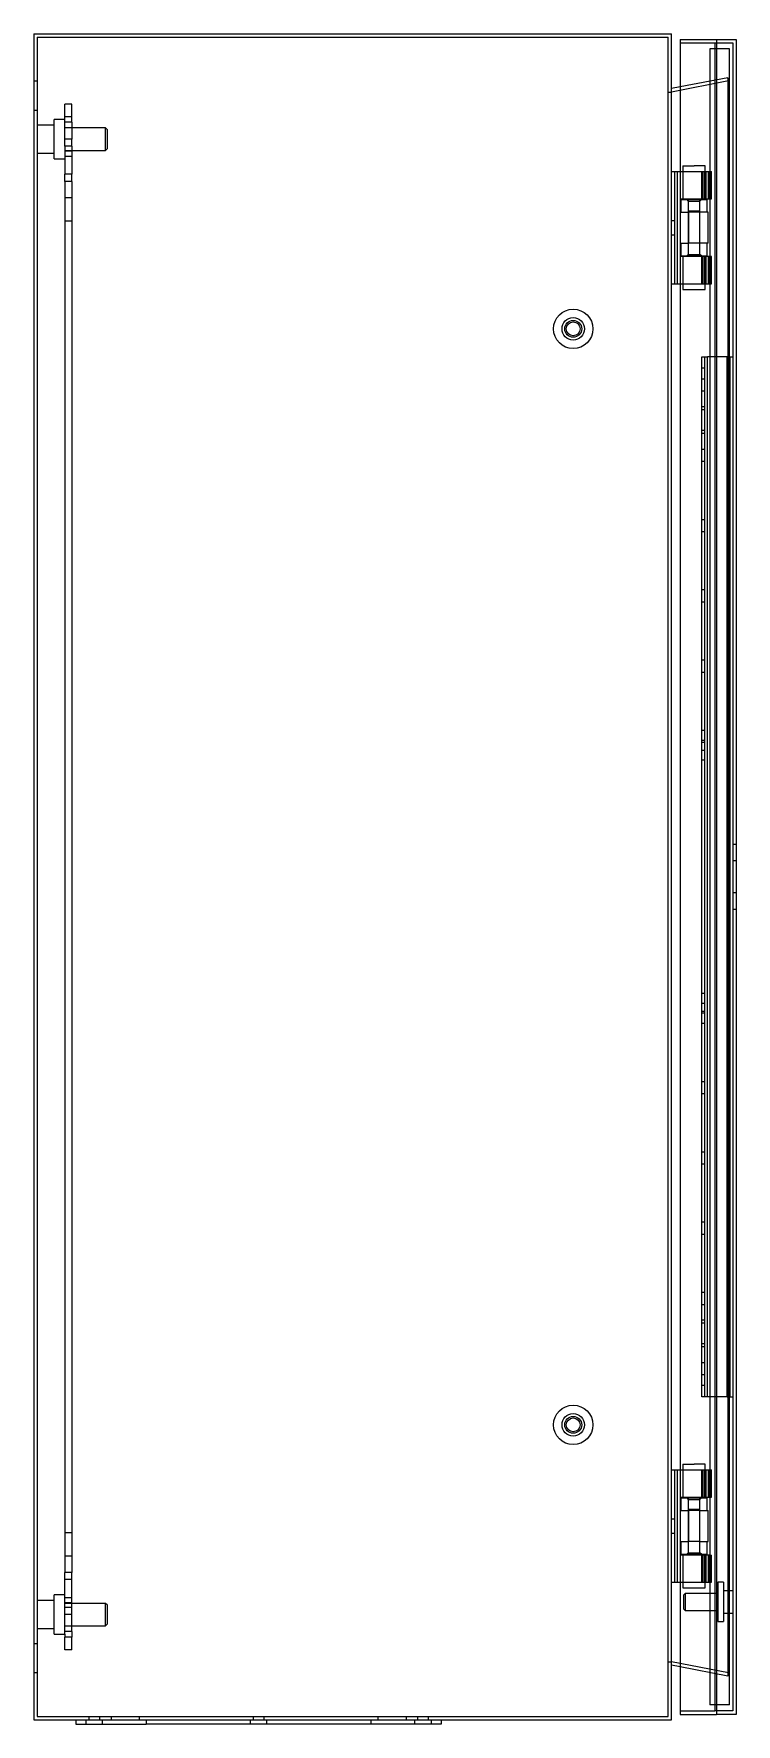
# Model space of a CAD drawing. Extents: x 0 to 250, y -602 to 0.
import ezdxf

# ---------------------------------------------------------------- set-up
doc = ezdxf.new("R2010")
doc.units = 0
doc.layers.add('HIDDEN', color=7, linetype='CONTINUOUS')
doc.layers.add('THICK', color=7, linetype='CONTINUOUS')

msp = doc.modelspace()

# ---------------------------------------------------------------- linework, layer by layer
at = {"layer": 'HIDDEN'}
for p, q in [((1.2, -1.2), (225.8, -1.2)), ((1.2, -1.2), (1.2, -598.8)), ((225.8, -598.8), (225.8, -1.2)), ((230, -3.2), (242.38, -3.2)), ((247.6, -5.4), (240.6, -5.4)), ((240.6, -5.4), (240.6, -16.86)), ((242.38, -3.2), (242.38, -596.8)), ((242.38, -3.2), (248.8, -3.2)), ((247.6, -115), (247.6, -5.4)), ((248.8, -3.2), (248.8, -596.8)), ((1.2, -16.85), (0, -16.85)), ((247.23, -16.79), (227, -20.72)), ((247, -15.61), (230, -18.92)), ((240.6, -16.86), (240.6, -115)), ((247, -15.61), (247, -584.39)), ((247.23, -16.79), (247, -15.61)), ((247.23, -16.79), (247.23, -583.21)), ((225.8, -20.72), (227, -20.72)), ((0, -27.15), (1.2, -27.15)), ((13.5, -25), (11, -25)), ((11, -29.5), (11, -25)), ((13.5, -29.5), (11, -29.5)), ((11, -30.5), (11, -29.5)), ((13.5, -29.5), (13.5, -25)), ((13.5, -31.5), (13.5, -29.5)), ((7.2, -32.5), (1.2, -32.5)), ((11, -30.5), (7.2, -30.5)), ((7.2, -37.5), (7.2, -30.5)), ((11, -40), (11, -30.5)), ((13.5, -31.5), (11, -31.5)), ((25.52, -33.5), (11, -33.5)), ((13.5, -31.5), (13.5, -33.5)), ((13.5, -33.5), (13.5, -37.5)), ((26.2, -34.18), (25.52, -33.5)), ((25.52, -37.5), (25.52, -33.5)), ((26.2, -37.5), (26.2, -34.18)), ((7.2, -44.5), (7.2, -37.5)), ((13.5, -37.5), (11, -37.5)), ((13.5, -40), (11, -40)), ((11, -40), (11, -50)), ((11, -41.5), (13.5, -41.5)), ((13.5, -41.74), (11, -41.74)), ((13.5, -40), (13.5, -37.5)), ((13.5, -40), (13.5, -50)), ((13.5, -41.5), (25.52, -41.5)), ((25.52, -41.5), (25.52, -37.5)), ((25.52, -41.5), (26.2, -40.82)), ((26.2, -40.82), (26.2, -37.5)), ((1.2, -42.5), (7.2, -42.5)), ((7.2, -44.5), (11, -44.5)), ((11, -43.5), (13.5, -43.5)), ((231, -47), (231, -49)), ((231, -47), (235, -47)), ((239, -47), (235, -47)), ((239, -49), (239, -47)), ((13.5, -50), (11, -50)), ((11, -52.5), (11, -50)), ((11, -52.5), (11, -547.5)), ((13.5, -52.5), (11, -52.5)), ((13.5, -52.5), (13.5, -50)), ((13.5, -52.5), (13.5, -547.5)), ((227, -49), (229, -49)), ((228, -49), (228, -89)), ((229, -49), (229, -89)), ((229, -49), (230, -49)), ((230, -49), (239.19, -49)), ((231, -49), (231, -58.7)), ((237.6, -49), (237.6, -58.7)), ((237.84, -49), (237.84, -58.7)), ((238, -58.7), (238, -49)), ((238.46, -49), (238.46, -58.7)), ((238.78, -49), (238.78, -58.7)), ((239.19, -49), (240.6, -49)), ((239.19, -49), (239.19, -58.7)), ((240.14, -49), (240.14, -58.7)), ((240.19, -58.7), (240.19, -49)), ((240.6, -49), (241.19, -49)), ((241.08, -49), (241.08, -58.7)), ((241.19, -58.7), (241.19, -49)), ((13.5, -58.4), (11, -58.4)), ((230.19, -63.5), (230.19, -58.7)), ((230.19, -58.7), (239.19, -58.7)), ((230.35, -59), (230.35, -63.5)), ((230.35, -59), (239.65, -59)), ((232.4, -59), (232.9, -59.5)), ((232.9, -58.7), (232.9, -59)), ((232.9, -59), (232.9, -59.5)), ((232.9, -59.5), (237.1, -59.5)), ((232.9, -59.5), (232.9, -78.5)), ((237.1, -59), (237.1, -58.7)), ((237.1, -59.5), (237.1, -59)), ((237.1, -59.5), (237.6, -59)), ((237.1, -78.5), (237.1, -59.5)), ((239.19, -58.7), (240.6, -58.7)), ((239.65, -63.5), (239.65, -59)), ((240.6, -58.7), (241.19, -58.7)), ((230, -63.5), (233, -63.5)), ((230.19, -74.5), (230.19, -63.5)), ((233, -63.1), (233, -74.5)), ((237, -63.1), (233, -63.1)), ((237, -63.5), (233, -63.5)), ((237, -74.5), (237, -63.1)), ((240, -63.5), (237, -63.5)), ((240, -74.5), (240, -63.5)), ((11, -66.6), (13.5, -66.6)), ((228, -66.5), (227, -66.5)), ((227, -71.5), (228, -71.5)), ((230, -74.5), (233, -74.5)), ((230.19, -79.3), (230.19, -74.5)), ((230.35, -74.5), (230.35, -79)), ((237, -74.5), (233, -74.5)), ((240, -74.5), (237, -74.5)), ((239.65, -79), (239.65, -74.5)), ((239.19, -79.3), (230.19, -79.3)), ((230.35, -79), (239.65, -79)), ((231, -79.3), (231, -89)), ((232.9, -78.5), (232.4, -79)), ((232.9, -78.5), (232.9, -79)), ((232.9, -78.5), (237.1, -78.5)), ((232.9, -79), (232.9, -79.3)), ((237.1, -79), (237.1, -78.5)), ((237.6, -79), (237.1, -78.5)), ((237.1, -79.3), (237.1, -79)), ((237.6, -79.3), (237.6, -89)), ((237.84, -79.3), (237.84, -89)), ((238, -89), (238, -79.3)), ((238.46, -79.3), (238.46, -89)), ((238.78, -79.3), (238.78, -89)), ((240.6, -79.3), (239.19, -79.3)), ((239.19, -79.3), (239.19, -89)), ((240.14, -79.3), (240.14, -89)), ((240.19, -89), (240.19, -79.3)), ((241.19, -79.3), (240.6, -79.3)), ((241.08, -79.3), (241.08, -89)), ((241.19, -89), (241.19, -79.3)), ((227, -89), (229, -89)), ((229, -89), (230, -89)), ((230, -89), (239.19, -89)), ((231, -89), (231, -91)), ((239, -91), (239, -89)), ((239.19, -89), (240.6, -89)), ((240.6, -89), (241.19, -89)), ((231, -91), (239, -91)), ((237.8, -485), (237.8, -115)), ((237.8, -115), (239.8, -115)), ((238.8, -119), (237.8, -119)), ((238.8, -485), (238.8, -115)), ((239.8, -485), (239.8, -115)), ((246.8, -115), (239.8, -115)), ((240.6, -115), (240.6, -485)), ((246.8, -485), (246.8, -115)), ((246.8, -115), (247.23, -115)), ((247.23, -115), (247.8, -115)), ((247.6, -288.51), (247.6, -115)), ((247.8, -115), (248.8, -115)), ((247.8, -485), (247.8, -115)), ((238.8, -122.9), (237.8, -122.9)), ((237.8, -127.1), (238.8, -127.1)), ((238.8, -132.76), (237.8, -132.76)), ((238.8, -133.8), (237.8, -133.8)), ((238.8, -141.2), (237.8, -141.2)), ((238.8, -142.24), (237.8, -142.24)), ((238.8, -147.9), (237.8, -147.9)), ((237.8, -152.1), (238.8, -152.1)), ((238.8, -172.9), (237.8, -172.9)), ((237.8, -177.1), (238.8, -177.1)), ((238.8, -197.9), (237.8, -197.9)), ((237.8, -202.1), (238.8, -202.1)), ((238.8, -222.9), (237.8, -222.9)), ((237.8, -227.1), (238.8, -227.1)), ((238.8, -247.9), (237.8, -247.9)), ((238.8, -251.5), (237.8, -251.5)), ((237.8, -252.1), (238.8, -252.1)), ((238.8, -255), (237.8, -255)), ((238.8, -258.5), (237.8, -258.5)), ((247.6, -288.5), (247, -288.5)), ((247, -288.67), (247.24, -288.6)), ((247.24, -288.6), (247.32, -288.58)), ((247.32, -288.58), (247.59, -288.5)), ((247.59, -288.5), (247.6, -288.5)), ((250, -288.5), (248.8, -288.5)), ((250, -294.32), (248.8, -294.32)), ((250, -305.68), (248.8, -305.68)), ((250, -305.68), (248.8, -305.68)), ((247.24, -311.39), (247, -311.33)), ((247, -311.5), (247.6, -311.5)), ((247.3, -311.41), (247.24, -311.39)), ((247.58, -311.5), (247.3, -311.41)), ((247.6, -311.5), (247.58, -311.5)), ((247.6, -485), (247.6, -311.49)), ((248.8, -311.5), (250, -311.5)), ((238.8, -341.5), (237.8, -341.5)), ((238.8, -345), (237.8, -345)), ((238.8, -347.9), (237.8, -347.9)), ((238.8, -348.5), (237.8, -348.5)), ((237.8, -352.1), (238.8, -352.1)), ((238.8, -372.9), (237.8, -372.9)), ((237.8, -377.1), (238.8, -377.1)), ((238.8, -397.9), (237.8, -397.9)), ((237.8, -402.1), (238.8, -402.1)), ((238.8, -422.9), (237.8, -422.9)), ((237.8, -427.1), (238.8, -427.1)), ((238.8, -447.9), (237.8, -447.9)), ((237.8, -452.1), (238.8, -452.1)), ((238.8, -457.76), (237.8, -457.76)), ((238.8, -458.8), (237.8, -458.8)), ((238.8, -466.2), (237.8, -466.2)), ((238.8, -467.24), (237.8, -467.24)), ((238.8, -472.9), (237.8, -472.9)), ((237.8, -477.1), (238.8, -477.1)), ((238.8, -481), (237.8, -481)), ((239.8, -485), (237.8, -485)), ((246.8, -485), (239.8, -485)), ((240.6, -485), (240.6, -583.14)), ((246.8, -485), (247.23, -485)), ((247.23, -485), (247.8, -485)), ((247.6, -594.6), (247.6, -485)), ((247.8, -485), (248.8, -485)), ((227, -511), (229, -511)), ((228, -511), (228, -551)), ((229, -511), (229, -551)), ((229, -511), (230, -511)), ((230, -511), (239.19, -511)), ((231, -509), (231, -511)), ((231, -509), (235, -509)), ((231, -511), (231, -520.7)), ((239, -509), (235, -509)), ((237.6, -511), (237.6, -520.7)), ((237.84, -511), (237.84, -520.7)), ((238, -520.7), (238, -511)), ((238.46, -511), (238.46, -520.7)), ((238.78, -511), (238.78, -520.7)), ((239, -511), (239, -509)), ((239.19, -511), (239.19, -520.7)), ((239.19, -511), (240.6, -511)), ((240.14, -511), (240.14, -520.7)), ((240.19, -520.7), (240.19, -511)), ((240.6, -511), (241.19, -511)), ((241.08, -511), (241.08, -520.7)), ((241.19, -520.7), (241.19, -511)), ((230.19, -520.7), (239.19, -520.7)), ((230.19, -525.5), (230.19, -520.7)), ((230.35, -521), (230.35, -525.5)), ((230.35, -521), (239.65, -521)), ((232.4, -521), (232.9, -521.5)), ((232.9, -520.7), (232.9, -521)), ((232.9, -521), (232.9, -521.5)), ((232.9, -521.5), (237.1, -521.5)), ((232.9, -521.5), (232.9, -540.5)), ((237.1, -521), (237.1, -520.7)), ((237.1, -521.5), (237.1, -521)), ((237.1, -521.5), (237.6, -521)), ((237.1, -540.5), (237.1, -521.5)), ((239.19, -520.7), (240.6, -520.7)), ((239.65, -525.5), (239.65, -521)), ((240.6, -520.7), (241.19, -520.7)), ((228, -528.5), (227, -528.5)), ((230, -525.5), (233, -525.5)), ((230.19, -536.5), (230.19, -525.5)), ((233, -525.1), (233, -536.5)), ((237, -525.1), (233, -525.1)), ((237, -525.5), (233, -525.5)), ((237, -536.5), (237, -525.1)), ((237, -525.5), (240, -525.5)), ((240, -536.5), (240, -525.5)), ((13.5, -533.4), (11, -533.4)), ((227, -533.5), (228, -533.5)), ((230, -536.5), (233, -536.5)), ((230.19, -541.3), (230.19, -536.5)), ((239.19, -541.3), (230.19, -541.3)), ((230.35, -536.5), (230.35, -541)), ((230.35, -541), (239.65, -541)), ((231, -541.3), (231, -551)), ((232.9, -540.5), (232.4, -541)), ((232.9, -540.5), (232.9, -541)), ((232.9, -540.5), (237.1, -540.5)), ((232.9, -541), (232.9, -541.3)), ((237, -536.5), (233, -536.5)), ((237, -536.5), (240, -536.5)), ((237.1, -541), (237.1, -540.5)), ((237.6, -541), (237.1, -540.5)), ((237.1, -541.3), (237.1, -541)), ((237.6, -541.3), (237.6, -551)), ((237.84, -541.3), (237.84, -551)), ((238, -551), (238, -541.3)), ((238.46, -541.3), (238.46, -551)), ((238.78, -541.3), (238.78, -551)), ((239.19, -541.3), (239.19, -551)), ((240.6, -541.3), (239.19, -541.3)), ((239.65, -541), (239.65, -536.5)), ((240.14, -541.3), (240.14, -551)), ((240.19, -551), (240.19, -541.3)), ((240.6, -541.3), (241.19, -541.3)), ((241.08, -541.3), (241.08, -551)), ((241.19, -551), (241.19, -541.3)), ((11, -541.6), (13.5, -541.6)), ((13.5, -547.5), (11, -547.5)), ((11, -550), (11, -547.5)), ((13.5, -550), (11, -550)), ((11, -560), (11, -550)), ((13.5, -550), (13.5, -547.5)), ((13.5, -560), (13.5, -550)), ((227, -551), (229, -551)), ((229, -551), (230, -551)), ((230, -551), (239.19, -551)), ((231, -551), (231, -553)), ((231, -553), (239, -553)), ((239, -553), (239, -551)), ((239.19, -551), (240.6, -551)), ((240.6, -551), (241.19, -551)), ((243.5, -551), (243.5, -565)), ((245.5, -551), (243.5, -551)), ((245.5, -551), (245.5, -565)), ((7.2, -557.5), (1.2, -557.5)), ((11, -555.5), (7.2, -555.5)), ((7.2, -562.5), (7.2, -555.5)), ((13.5, -556.5), (11, -556.5)), ((13.5, -558.26), (11, -558.26)), ((13.5, -558.5), (11, -558.5)), ((25.52, -558.5), (13.5, -558.5)), ((25.52, -562.5), (25.52, -558.5)), ((26.2, -559.18), (25.52, -558.5)), ((26.2, -562.5), (26.2, -559.18)), ((231.84, -555), (231.3, -555.54)), ((231.3, -555.54), (231.3, -560.46)), ((231.84, -555), (231.84, -561)), ((240.6, -555), (231.84, -555)), ((243.5, -555), (240.6, -555)), ((247.23, -554), (245.5, -554)), ((247.6, -554), (247.23, -554)), ((248.8, -554), (247.6, -554)), ((7.2, -569.5), (7.2, -562.5)), ((13.5, -560), (11, -560)), ((11, -569.5), (11, -560)), ((13.5, -562.5), (11, -562.5)), ((13.5, -562.5), (13.5, -560)), ((13.5, -566.5), (13.5, -562.5)), ((25.52, -566.5), (25.52, -562.5)), ((26.2, -565.82), (26.2, -562.5)), ((231.3, -560.46), (231.84, -561)), ((231.84, -561), (240.6, -561)), ((240.6, -561), (243.5, -561)), ((243.5, -565), (245.5, -565)), ((245.5, -562), (247.23, -562)), ((247.23, -562), (247.6, -562)), ((247.6, -562), (248.8, -562)), ((1.2, -567.5), (7.2, -567.5)), ((7.2, -569.5), (11, -569.5)), ((11, -566.5), (25.52, -566.5)), ((13.5, -568.5), (11, -568.5)), ((11, -569.5), (11, -570.5)), ((13.5, -570.5), (11, -570.5)), ((11, -575), (11, -570.5)), ((13.5, -568.5), (13.5, -566.5)), ((13.5, -568.5), (13.5, -570.5)), ((13.5, -575), (13.5, -570.5)), ((25.52, -566.5), (26.2, -565.82)), ((1.2, -572.85), (0, -572.85)), ((13.5, -575), (11, -575)), ((0, -583.15), (1.2, -583.15)), ((225.8, -579.28), (227, -579.28)), ((247.23, -583.21), (227, -579.28)), ((247, -584.39), (230, -581.08)), ((240.6, -583.14), (240.6, -594.6)), ((247.23, -583.21), (247, -584.39)), ((247.6, -594.6), (240.6, -594.6)), ((1.2, -598.8), (225.8, -598.8)), ((18.5, -600), (18.5, -601.5)), ((19.55, -598.8), (19.55, -600)), ((23.45, -600), (23.45, -598.8)), ((24.5, -601.5), (24.5, -600)), ((27.5, -598.8), (27.5, -600)), ((37.5, -598.8), (37.5, -600)), ((77, -600), (77, -601.5)), ((78.05, -598.8), (78.05, -600)), ((81.95, -600), (81.95, -598.8)), ((83, -601.5), (83, -600)), ((122.5, -598.8), (122.5, -600)), ((132.5, -598.8), (132.5, -600)), ((135.5, -600), (135.5, -601.5)), ((136.55, -598.8), (136.55, -600)), ((140.45, -600), (140.45, -598.8)), ((141.5, -601.5), (141.5, -600)), ((230, -596.8), (242.38, -596.8)), ((248.8, -596.8), (242.38, -596.8))]:
    msp.add_line(p, q, dxfattribs=at)
for centre, radius in [((192, -105), 7), ((192, -105), 4), ((192, -105), 3), ((192, -105), 2.46), ((192, -495), 7), ((192, -495), 4), ((192, -495), 3), ((192, -495), 2.46)]:
    msp.add_circle(centre, radius, dxfattribs=at)
at = {"layer": 'THICK'}
for p, q in [((0, 0), (0, -600)), ((0, 0), (227, 0)), ((227, -600), (227, 0)), ((230, -2), (230, -598)), ((230, -2), (243, -2)), ((243, -2), (243, -598)), ((243, -2), (250, -2)), ((250, -2), (250, -598)), ((230, -18.92), (227, -19.5)), ((230, -581.08), (227, -580.5)), ((0, -600), (227, -600)), ((15, -600), (15, -601.5)), ((15, -601.5), (40, -601.5)), ((40, -600), (40, -601.5)), ((120, -601.5), (40, -601.5)), ((120, -600), (120, -601.5)), ((145, -601.5), (120, -601.5)), ((145, -600), (145, -601.5)), ((230, -598), (243, -598)), ((250, -598), (243, -598))]:
    msp.add_line(p, q, dxfattribs=at)

doc.saveas('drawing.dxf')
